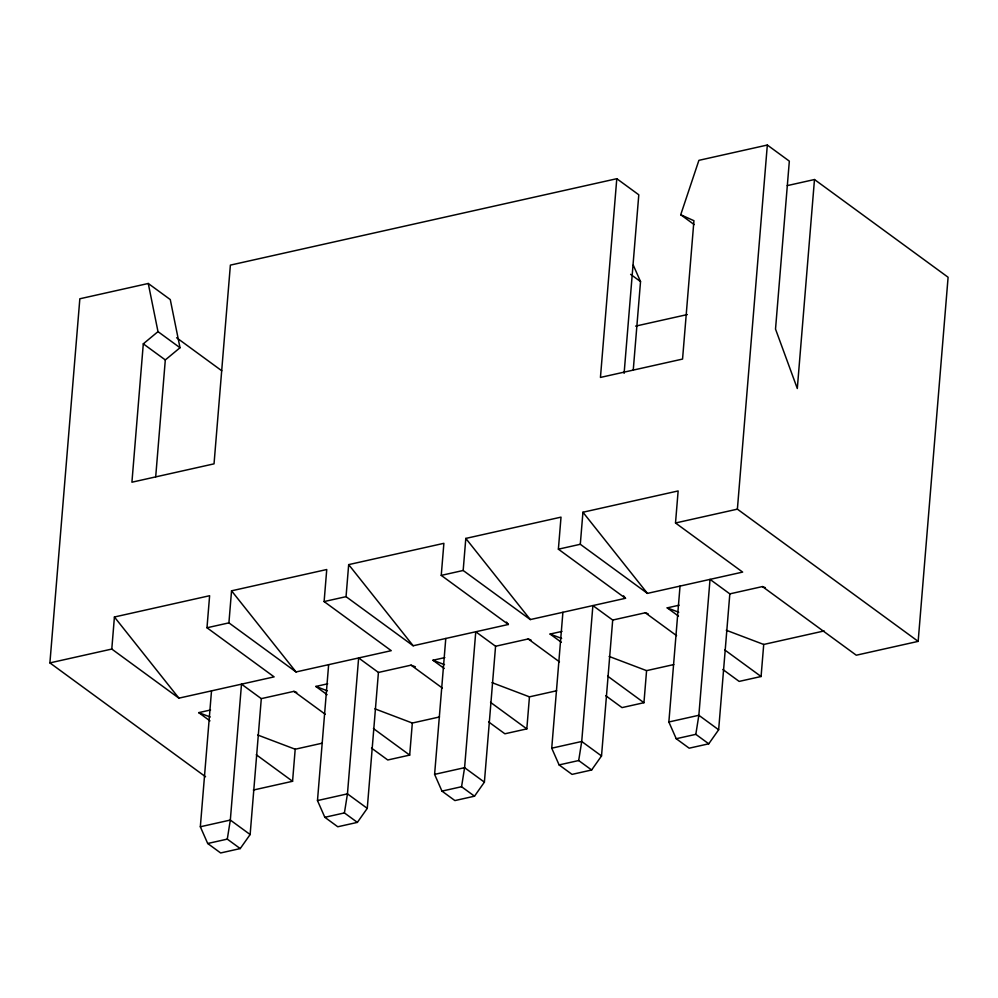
<?xml version="1.0" encoding="UTF-8"?>
<svg xmlns="http://www.w3.org/2000/svg" width="998" height="998" viewBox="0 0 998 998"><rect width="100%" height="100%" fill="white"/><g stroke="black" fill="none" stroke-linecap="round" stroke-linejoin="round"><path stroke-width="1.5" d="M205.563 776.756L49.9 662.897L79.84 298.776L148.265 283.482L170.271 299.575L180.014 347.741L165.306 359.929L155.7 476.782M111.788 649.062L114.421 617.001L209.617 595.719L206.985 627.767L274.113 676.869L178.904 698.151L111.788 649.062L49.9 662.897M148.265 283.482L157.996 331.635L143.3 343.836L131.923 482.209L214.034 463.845L230.376 265.119L616.789 178.704L638.795 194.797L624.112 373.339M240.231 848.574L227.294 839.118L230.326 820.057L241.504 684.154L261.301 698.637L250.136 834.54L240.231 848.574L220.645 852.966L207.709 843.497L200.336 826.768L211.514 690.865M228.916 622.864L231.548 590.816L326.745 569.521L324.113 601.569L391.241 650.671L296.032 671.953L228.916 622.864L206.985 627.767M253.317 790.054L292.564 781.284L295.196 749.224L322.391 743.148M357.371 822.389L344.422 812.921L347.454 793.859L358.631 657.956L378.429 672.452L367.264 808.355L357.371 822.389L337.773 826.768L324.837 817.3L317.476 800.571L328.641 664.668M346.044 596.667L348.676 564.619L443.885 543.324L441.241 575.384L508.369 624.474L413.172 645.768L346.044 596.667L324.113 601.569M371.493 748.088L387.76 759.989L409.691 755.087L412.324 723.039L439.519 716.951M474.499 796.192L461.563 786.723L464.594 767.674L475.759 631.771L495.569 646.255L484.392 782.158L474.499 796.192L454.901 800.571L441.964 791.115L434.604 774.373L445.782 638.471M463.172 570.482L465.804 538.421L561.013 517.139L558.381 549.187L625.496 598.289L530.3 619.571L463.172 570.482L441.241 575.384M488.621 721.903L504.888 733.792L526.819 728.889L529.451 696.841L556.659 690.753M591.627 769.994L578.69 760.538L581.722 741.477L592.887 605.574L612.697 620.057L601.52 755.96L591.627 769.994L572.041 774.386L559.105 764.917L551.732 748.188L562.909 612.285M580.3 544.284L582.944 512.236L678.141 490.941L675.509 522.989L742.637 572.091L647.428 593.386L580.3 544.284L558.381 549.187M616.789 178.704L600.447 377.431L682.557 359.068L693.934 220.708L680.723 214.745L698.899 160.341L767.325 145.034L789.331 161.14L775.521 329.091L797.302 388.509L814.48 179.528L787.222 185.628M633.256 370.033L640.529 281.586L633.268 265.119M605.749 695.706L622.016 707.607L643.947 702.704L646.579 670.644L673.787 664.568M708.755 743.809L695.818 734.341L698.85 715.279L710.027 579.376L729.825 593.872L718.647 729.775L708.755 743.809L689.169 748.188L676.232 738.72L668.86 721.991L680.037 586.088M814.48 179.528L948.1 277.257L918.16 641.377L737.385 509.155L767.325 145.034M722.889 669.508L739.156 681.409L761.075 676.507L763.72 644.459L824.161 630.936M635.601 326.121L687.348 314.557M675.509 522.989L737.385 509.155M209.967 720.88L198.714 712.634L210.566 709.99M261.301 698.637L293.911 691.352L296.793 692.437M327.107 694.683L315.842 686.449L327.693 683.792M378.429 672.452L411.039 665.155L415.368 666.789M444.235 668.485L432.97 660.252L444.834 657.595M495.569 646.255L528.179 638.957L531.048 640.055M561.363 642.3L550.098 634.054L561.961 631.41M612.697 620.057L645.307 612.772L648.189 613.857M678.49 616.103L667.225 607.869L679.089 605.212M729.825 593.872L762.435 586.575L765.316 587.672M918.16 641.377L856.284 655.212L762.435 586.575M200.336 826.768L230.326 820.057L250.136 834.54M317.476 800.571L347.454 793.859L367.264 808.355M434.604 774.373L464.594 767.674L484.392 782.158M551.732 748.188L581.722 741.477L601.52 755.96M668.86 721.991L698.85 715.279L718.647 729.775M207.709 843.497L227.294 839.118M324.837 817.3L344.422 812.921M441.964 791.115L461.563 786.723M559.105 764.917L578.69 760.538M676.232 738.72L695.818 734.341M667.225 607.869L678.752 612.236M726.27 630.249L763.72 644.459M550.098 634.054L561.625 638.421M609.142 656.447L646.579 670.644M432.97 660.252L444.497 664.618M492.014 682.644L529.451 696.841M315.842 686.449L327.356 690.816M374.886 708.83L412.324 723.039M198.714 712.634L210.229 717.001M257.746 735.027L295.196 749.224M680.723 214.745L694.171 224.587M630.624 274.338L640.529 281.586M724.785 649.96L761.075 676.507M645.307 612.772L676.582 635.651M176.621 337.748L221.768 370.769M157.996 331.635L180.014 347.741M607.657 676.157L643.947 702.704M143.3 343.836L165.306 359.929M528.179 638.957L559.454 661.836M490.529 702.355L526.819 728.889M411.039 665.155L442.326 688.034M373.402 728.54L409.691 755.087M293.911 691.352L325.198 714.231M256.274 754.738L292.564 781.284M582.944 512.236L647.428 593.386M623.575 595.856L625.496 598.289M465.804 538.421L530.3 619.571M506.448 622.053L508.369 624.474M348.676 564.619L413.172 645.768M231.548 590.816L296.032 671.953M114.421 617.001L178.904 698.151"/></g></svg>
